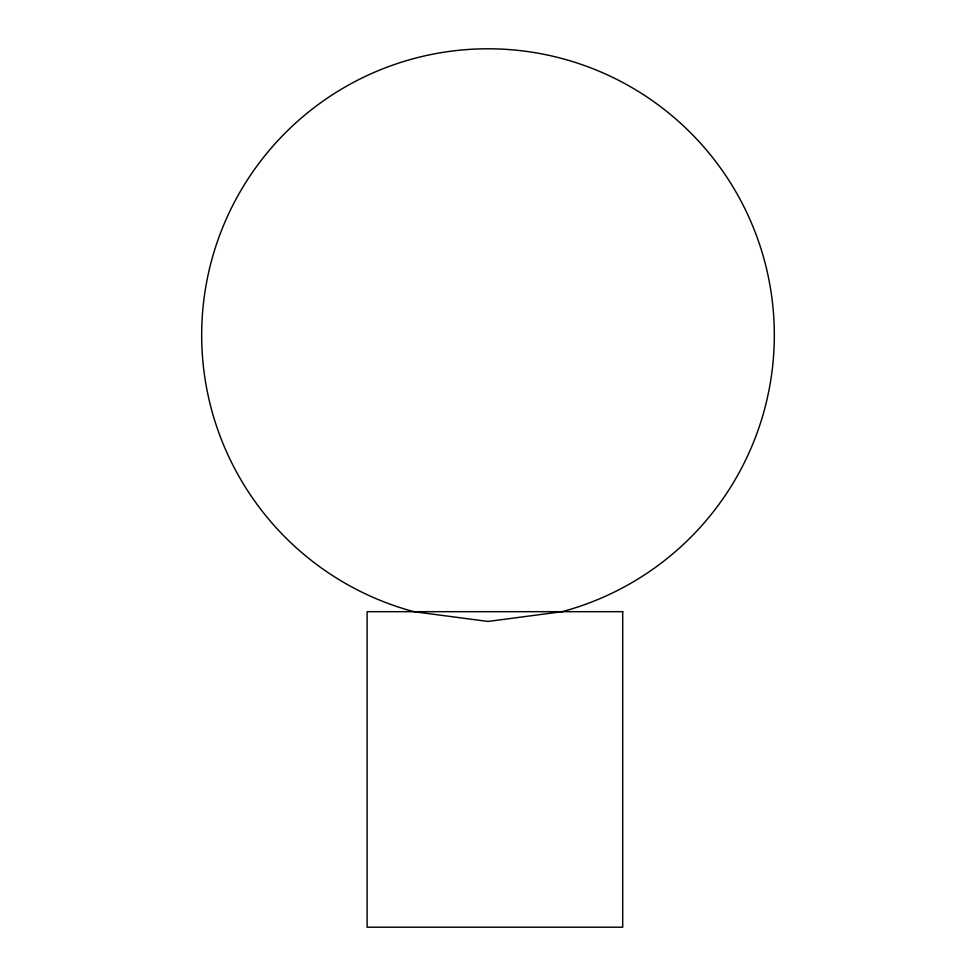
<?xml version="1.0" encoding="UTF-8"?>
<svg xmlns="http://www.w3.org/2000/svg" width="976" height="976" viewBox="0 0 976 976"><rect width="100%" height="100%" fill="white"/><g stroke="black" fill="none" stroke-linecap="round" stroke-linejoin="round"><path stroke-width="1.46" d="M562.103 611.684L488 621.444L413.897 611.684A286.322 286.322 0 0 1 253.455 170.898A286.322 286.322 0 0 1 722.545 170.898A286.322 286.322 0 0 1 562.103 611.684M622.7 611.684L367.11 611.684L367.11 927.2L622.7 927.2L622.7 611.684"/></g></svg>
